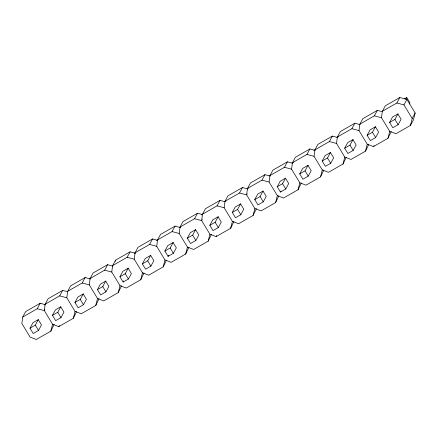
<?xml version="1.0" encoding="UTF-8"?>
<svg xmlns="http://www.w3.org/2000/svg" width="437" height="437" viewBox="0 0 437 437"><rect width="100%" height="100%" fill="white"/><g stroke="black" fill="none" stroke-linecap="round" stroke-linejoin="round"><path stroke-width="0.66" d="M45.344 304.638L40.182 303.267L25.668 311.57L22.713 317.038L21.85 323.478L30.093 337.085L36.315 339.478L50.823 331.175L54.101 324.445M67.822 291.779L62.66 290.408L48.146 298.711L45.191 304.179L44.328 310.62L52.571 324.227L58.787 326.619L73.301 318.316L76.573 311.586M99.052 298.728L95.779 305.458L81.266 313.761L75.049 311.368L66.801 297.761L67.664 291.321L70.619 285.853L85.133 277.55L90.301 278.921M121.53 285.869L118.252 292.599L103.744 300.902L97.522 298.509L89.279 284.902L90.142 278.462L93.097 272.994L107.611 264.691L112.773 266.062M144.002 273.01L140.73 279.74L126.217 288.043L120 285.651L111.757 272.043L112.62 265.603L115.576 260.135L130.089 251.832L135.251 253.203M115.401 261.419L115.576 260.135M166.481 260.152L163.209 266.881L148.695 275.184L142.478 272.792L134.23 259.185L135.093 252.744L138.048 247.276L152.562 238.973L157.73 240.345M188.959 247.287L185.681 254.023L171.167 262.326L164.951 259.933L156.708 246.326L157.571 239.88L160.526 234.412L175.04 226.115L180.202 227.486M211.432 234.429L208.159 241.164L193.646 249.467L187.429 247.074L179.186 233.467L180.049 227.022L183.005 221.554L197.519 213.251L202.681 214.627M225.159 201.768L219.991 200.392L205.477 208.695L202.522 214.163L201.659 220.609L209.907 234.216L216.124 236.608L230.638 228.305L233.91 221.57M256.388 208.711L253.11 215.446L238.597 223.749L232.38 221.357L224.137 207.75L225 201.304L227.956 195.836L242.469 187.533L247.632 188.904M270.11 176.045L264.948 174.674L250.434 182.977L247.479 188.445L246.615 194.891L254.858 208.493L261.075 210.885L275.589 202.588L278.861 195.852M301.339 182.994L298.067 189.724L283.553 198.027L277.337 195.634L269.088 182.032L269.951 175.587L272.906 170.119L287.42 161.816L292.588 163.187M323.817 170.135L320.539 176.865L306.026 185.168L299.809 182.775L291.566 169.174L292.429 162.728L295.385 157.26L309.899 148.957L315.061 150.328M346.29 157.276L343.018 164.006L328.504 172.309L322.288 169.917L314.045 156.309L314.908 149.869L317.863 144.401L332.377 136.098L337.539 137.469M368.768 144.418L365.496 151.147L350.982 159.45L344.766 157.058L336.517 143.451L337.38 137.01L340.336 131.542L354.849 123.239L360.017 124.611M391.246 131.559L387.969 138.289L373.455 146.592L367.238 144.199L358.996 130.592L359.859 124.152L362.814 118.684L377.328 110.381L382.49 111.752M381.474 117.733L382.337 111.293L385.292 105.825L399.8 97.522L406.907 99.407L415.15 113.014L413.402 119.962L410.447 125.43L395.933 133.733L389.717 131.34L381.474 117.733L374.372 115.849L359.859 124.152M50.823 331.175L52.571 324.227M73.301 318.316L75.049 311.368M95.779 305.458L97.522 298.509M118.252 292.599L120 285.651M140.73 279.74L142.478 272.792M163.209 266.881L164.951 259.933M185.681 254.023L187.429 247.074M208.159 241.164L209.907 234.216M230.638 228.305L232.38 221.357M253.11 215.446L254.858 208.493M275.589 202.588L277.337 195.634M298.067 189.724L299.809 182.775M320.539 176.865L322.288 169.917M343.018 164.006L344.766 157.058M365.496 151.147L367.238 144.199M387.969 138.289L389.717 131.34M410.447 125.43L412.195 118.482L415.15 113.014M22.713 317.038L37.227 308.735L40.182 303.267M29.995 328.192L35.304 325.15L38.259 319.682L41.471 324.986L38.516 330.454L33.207 333.491L29.995 328.192L32.95 322.724L38.445 319.578M44.918 309.527L44.328 310.62L37.227 308.735M45.191 304.179L59.7 295.876L62.66 290.408M52.467 315.328L57.777 312.291L60.738 306.823L63.949 312.127L60.989 317.595L55.685 320.632L52.467 315.328L55.428 309.86L60.923 306.719M67.664 291.321L82.178 283.018L85.133 277.55M58.787 326.619L59.377 325.527M74.945 302.47L80.255 299.432L83.21 293.964L86.422 299.269L83.467 304.736L78.157 307.774L74.945 302.47L77.901 297.002L83.396 293.861M90.142 278.462L104.656 270.159L107.611 264.691M97.424 289.611L102.733 286.574L105.688 281.106L108.9 286.41L105.945 291.878L100.636 294.915L97.424 289.611L100.379 284.143L105.874 281.002M112.62 265.603L127.129 257.3L130.089 251.832M119.896 276.752L125.206 273.715L128.167 268.247L131.379 273.551L128.418 279.019L123.114 282.056L119.896 276.752L122.857 271.284L128.352 268.143M123.114 282.056L123.704 280.964M135.093 252.744L149.607 244.441L152.562 238.973M142.375 263.893L147.684 260.856L150.639 255.388L153.851 260.692L150.896 266.16L145.587 269.197L142.375 263.893L145.33 258.425L150.825 255.284M157.571 239.88L172.085 231.583L175.04 226.115M164.853 251.035L170.162 247.998L173.118 242.53L176.33 247.828L173.374 253.302L168.065 256.339L164.853 251.035L167.808 245.567L173.303 242.426M168.065 256.339L168.655 255.241M180.049 227.022L194.558 218.719L197.519 213.251M187.326 238.176L192.635 235.139L195.596 229.671L198.808 234.969L195.847 240.437L190.543 243.48L187.326 238.176L190.286 232.708L195.781 229.567M202.255 219.516L201.659 220.609L194.558 218.719M202.522 214.163L217.036 205.86L219.991 200.392M209.804 225.317L215.113 222.28L218.068 216.812L221.28 222.111L218.325 227.579L213.016 230.616L209.804 225.317L212.759 219.849L218.254 216.703M225 201.304L239.514 193.001L242.469 187.533M216.124 236.608L216.714 235.51M232.282 212.458L237.591 209.421L240.547 203.953L243.759 209.252L240.803 214.72L235.494 217.757L232.282 212.458L235.237 206.991L240.732 203.844M247.205 193.793L246.615 194.891L239.514 193.001M247.479 188.445L261.987 180.142L264.948 174.674M254.755 199.6L260.064 196.563L263.025 191.095L266.237 196.393L263.276 201.861L257.972 204.898L254.755 199.6L257.715 194.132L263.211 190.985M269.951 175.587L284.465 167.284L287.42 161.816M277.233 186.741L282.542 183.704L285.498 178.236L288.71 183.535L285.754 189.002L280.445 192.04L277.233 186.741L280.188 181.273L285.683 178.127M280.445 192.04L281.035 190.947M292.429 162.728L306.943 154.425L309.899 148.957M299.711 173.882L305.021 170.845L307.976 165.377L311.188 170.676L308.232 176.144L302.923 179.181L299.711 173.882L302.666 168.414L308.161 165.268M314.908 149.869L329.416 141.566L332.377 136.098M322.184 161.024L327.493 157.986L330.454 152.518L333.666 157.817L330.705 163.285L325.401 166.322L322.184 161.024L325.144 155.556L330.64 152.409M337.38 137.01L351.894 128.707L354.849 123.239M344.662 148.165L349.971 145.128L352.927 139.66L356.139 144.958L353.183 150.426L347.874 153.463L344.662 148.165L347.617 142.697L353.112 139.55M374.372 115.849L377.328 110.381M367.14 135.306L372.45 132.264L375.405 126.796L378.617 132.1L375.662 137.568L370.352 140.605L367.14 135.306L370.095 129.838L375.591 126.692M382.337 111.293L396.845 102.99L399.8 97.522M373.455 146.592L374.05 145.499M389.613 122.442L394.922 119.405L397.883 113.937L401.095 119.241L398.134 124.709L392.825 127.746L389.613 122.442L392.573 116.974L398.069 113.833M405.815 99.259L406.749 97.533L409.961 102.837L409.343 103.984M412.195 118.482L403.946 104.875L406.907 99.407M44.181 304.966L45.951 303.955M89.722 278.91L90.901 278.238M134.672 253.192L135.852 252.52M156.561 240.672L157.741 239.995M179.629 227.475L180.809 226.803M201.512 214.955L202.692 214.277M247.058 188.899L248.238 188.221M292.009 163.181L293.189 162.504M313.897 150.656L315.077 149.984M336.96 137.464L338.14 136.786M404.389 98.882L406.749 97.533M396.845 102.99L403.946 104.875M351.894 128.707L358.996 130.592M329.416 141.566L336.517 143.451M306.943 154.425L314.045 156.309M284.465 167.284L291.566 169.174M261.987 180.142L269.088 182.032M217.036 205.86L224.137 207.75M172.085 231.583L179.186 233.467M149.607 244.441L156.708 246.326M127.129 257.3L134.23 259.185M104.656 270.159L111.757 272.043M82.178 283.018L89.279 284.902M59.7 295.876L66.801 297.761M394.922 119.405L398.134 124.709M372.45 132.264L375.662 137.568M349.971 145.128L353.183 150.426M327.493 157.986L330.705 163.285M305.021 170.845L308.232 176.144M282.542 183.704L285.754 189.002M260.064 196.563L263.276 201.861M237.591 209.421L240.803 214.72M215.113 222.28L218.325 227.579M192.635 235.139L195.847 240.437M170.162 247.998L173.374 253.302M147.684 260.856L150.896 266.16M125.206 273.715L128.418 279.019M102.733 286.574L105.945 291.878M80.255 299.432L83.467 304.736M57.777 312.291L60.989 317.595M35.304 325.15L38.516 330.454"/></g></svg>
